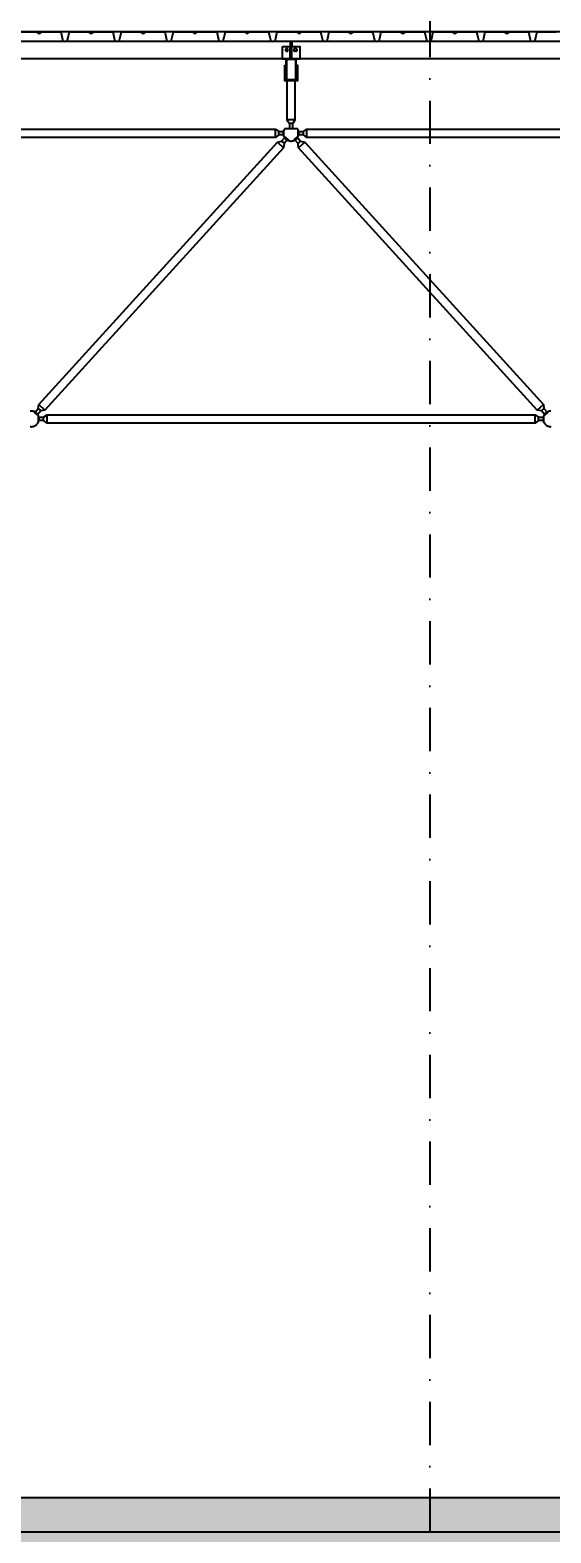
# Model space of a CAD drawing. Header units: centimetres. Extents: x 26569 to 160723, y -3143 to 14565.
# Drawn here: x 108807 to 109108, y -1622 to -754 of the extents above; entities that cross this region are included whole.
import ezdxf

# ---------------------------------------------------------------- set-up
doc = ezdxf.new("R2010")
doc.units = ezdxf.units.CM
doc.header["$LTSCALE"] = 100
doc.linetypes.add('DASHDOT2', pattern=[0.5, 0.25, -0.125, 0, -0.125])
doc.linetypes.add('HIDDEN', pattern=[9.525, 6.35, -3.175])
for name, color, linetype in [('A-ANNO-DIMS', 187, 'Continuous'), ('A-ANNO-GRID', 155, 'DASHDOT2'), ('A-ELEV-02', 253, 'Continuous'), ('A-WALL-INSL', 249, 'Continuous'), ('A-WALL-SNWPNL', 200, 'Continuous'), ('S-CONC', 5, 'Continuous'), ('S-HTCH', 8, 'Continuous'), ('S-STEL', 3, 'Continuous')]:
    doc.layers.add(name, color=color, linetype=linetype)
doc.styles.add('Fields_100', font='act_simplex.shx', dxfattribs={"width": 0.8, "height": 20})
doc.dimstyles.new('FIELDS_100', dxfattribs={"dimscale": 0, "dimtxt": 20, "dimasz": 5, "dimexe": 5, "dimexo": 5, "dimgap": 5, "dimtad": 0, "dimdec": 0, "dimzin": 0, "dimdsep": 46, "dimtxsty": 'Fields_100', "dimblk": 'DOT', "dimcen": 0.09, "dimclrt": 50, "dimadec": 0, "dimazin": 0, "dimtfac": 1, "dimtdec": 0, "dimtix": 1, "dimtofl": 0, "dimtmove": 1, "dimatfit": 3, "dimfxl": 5, "dimfxlon": 1, "dimtolj": 1, "dimtzin": 0, "dimarcsym": 0})

# ---------------------------------------------------------------- blocks, each defined once
blk = doc.blocks.new('_Dot')
at = {"color": 0, "linetype": 'ByBlock', "lineweight": -2}
blk.add_line((-0.5, 0), (-1, 0), dxfattribs=at)
at = {"color": 0, "linetype": 'ByBlock', "const_width": 0.5}
blk.add_lwpolyline([(-0.25, 0, 1), (0.25, 0, 1)], format="xyb", close=True, dxfattribs=at)
blk = doc.blocks.new('*D475')
at = {"layer": 'A-ANNO-DIMS', "color": 0, "lineweight": -2, "transparency": 16777216}
for p, q in [((108507.73, -198.45), (108507.73, -188.45)), ((110307.73, -198.45), (110307.73, -188.45)), ((108512.73, -193.45), (109376.06, -193.45)), ((110302.73, -193.45), (109439.4, -193.45))]:
    blk.add_line(p, q, dxfattribs=at)
at = {"layer": 'DEFPOINTS', "color": 0, "transparency": 16777216}
for p in [(110307.73, -193.45), (108507.73, -1038.45), (110307.73, -1038.45)]:
    blk.add_point(p, dxfattribs=at)
at = {"layer": 'A-ANNO-DIMS', "color": 0, "lineweight": -2, "transparency": 16777216, "xscale": 5, "yscale": 5, "zscale": 5, "rotation": 180}
blk.add_blockref('_Dot', (108507.73, -193.45), dxfattribs=at)
at = {"layer": 'A-ANNO-DIMS', "color": 0, "lineweight": -2, "transparency": 16777216, "xscale": 5, "yscale": 5, "zscale": 5}
blk.add_blockref('_Dot', (110307.73, -193.45), dxfattribs=at)
at = {"layer": 'A-ANNO-DIMS', "color": 50, "transparency": 16777216, "insert": (109407.73, -193.45), "char_height": 20, "attachment_point": 5, "style": 'Fields_100'}
blk.add_mtext('\\A1;1800', dxfattribs=at)

msp = doc.modelspace()

# ---------------------------------------------------------------- hatches: boundary and pattern name
at = {"layer": 'S-HTCH'}
h = msp.add_hatch(dxfattribs=at)
h.set_pattern_fill('ANSI33', color=256, style=0)
h.set_pattern_definition([(45, (95288.2936, -335.3015), (-4.490128, 4.490128), []), (45, (95292.784, -335.3015), (-4.490128, 4.490128), [3.175, -1.5875])])
h.paths.add_polyline_path([(120752.73, -1621.54), (120752.73, -1601.54), (104862.73, -1601.54), (104862.73, -1621.54)])
h.paths.add_polyline_path([(120752.73, -1601.54), (120752.73, -1621.54), (122651.23, -1621.54), (122651.23, -1601.54)])
h = msp.add_hatch(dxfattribs=at)
h.set_pattern_fill('AR-CONC', color=256, scale=0.1, style=0)
h.set_pattern_definition([(50, (-26454.642, -0.04), (18.2184669, -1.5939086), [1.905, -20.955]), (355, (-26454.642, -0.04), (-3.5243421, 19.1056845), [1.524, -16.7640584]), (100.451445, (-26453.124, -0.173), (14.6941247, 17.5117752), [1.6190009, -17.8090245]), (46.1842, (-26454.642, 5.04), (27.107904, -4.2042328), [2.8575, -31.4325]), (96.635558, (-26452.383, 4.69), (23.7404134, 24.7426125), [2.4285023, -26.713561]), (351.184151, (-26454.642, 5.04), (23.7404134, 24.7426125), [2.2859967, -25.145973]), (21, (-26452.102, 3.77), (15.1614391, -10.2265198), [1.905, -20.955]), (326, (-26452.102, 3.77), (6.1802028, 18.4187966), [1.524, -16.764]), (71.451445, (-26450.838, 2.917), (21.341642, 8.1922769), [1.6190009, -17.8089938]), (37.5, (-26454.642, -0.04), (0.30886033, 8.4555039), [0, -16.5608, 0, -17.018, 0, -16.8275]), (7.5, (-26454.642, -0.04), (6.68196625, 10.0180575), [0, -9.7028, 0, -16.1798, 0, -6.4135]), (327.5, (-26460.306, -0.04), (13.55905952, -0.5728744), [0, -6.35, 0, -19.812, 0, -26.289]), (317.5, (-26462.846, -0.04), (14.8129181, 2.5426491), [0, -8.255, 0, -13.1572, 0, -18.669])])
h.paths.add_polyline_path([(122625.73, -1621.54), (104862.73, -1621.54), (104862.73, -1631.54), (122625.73, -1631.54)])

# ---------------------------------------------------------------- linework, layer by layer
at = {"layer": 'A-ANNO-GRID'}
msp.add_lwpolyline([(109037.73, -143.45), (109037.73, -2013.45)], dxfattribs=at)
at = {"layer": 'A-ELEV-02'}
for points in [[(104855.23, -760.44), (113852.73, -760.44)], [(108957.23, -760.44), (108957.23, -763.44)], [(108958.23, -760.44), (108958.23, -763.44)], [(104855.23, -770.44), (113852.73, -770.44)], [(108952.73, -770.44), (108962.73, -770.44)], [(108959.93, -764.74), (108959.91, -764.74), (108959.9, -764.74), (108959.88, -764.75), (108959.87, -764.75), (108959.85, -764.75), (108959.83, -764.75), (108959.82, -764.75), (108959.8, -764.76), (108959.79, -764.76), (108959.77, -764.76), (108959.75, -764.77), (108959.74, -764.77), (108959.72, -764.78), (108959.7, -764.78), (108959.69, -764.79), (108959.67, -764.79), (108959.66, -764.8), (108959.64, -764.81), (108959.62, -764.81), (108959.61, -764.82), (108959.59, -764.83), (108959.58, -764.84), (108959.56, -764.85), (108959.55, -764.86), (108959.53, -764.87), (108959.52, -764.88), (108959.5, -764.89), (108959.49, -764.9), (108959.47, -764.91), (108959.46, -764.92), (108959.45, -764.94), (108959.43, -764.95), (108959.42, -764.96), (108959.41, -764.98), (108959.4, -764.99), (108959.39, -765), (108959.38, -765.02), (108959.36, -765.03), (108959.35, -765.05), (108959.34, -765.06), (108959.33, -765.08), (108959.33, -765.09), (108959.32, -765.11), (108959.31, -765.12), (108959.3, -765.14), (108959.29, -765.15), (108959.29, -765.17), (108959.28, -765.19), (108959.27, -765.2), (108959.27, -765.22), (108959.26, -765.23), (108959.26, -765.25), (108959.25, -765.27), (108959.25, -765.28), (108959.24, -765.3), (108959.24, -765.32), (108959.24, -765.33), (108959.24, -765.35), (108959.23, -765.36), (108959.23, -765.38), (108959.23, -765.4), (108959.23, -765.41), (108959.23, -765.43), (108959.23, -765.44), (108959.23, -765.46), (108959.23, -765.48), (108959.23, -765.49), (108959.23, -765.51), (108959.23, -765.52), (108959.24, -765.54), (108959.24, -765.55), (108959.24, -765.57), (108959.24, -765.59), (108959.25, -765.6), (108959.25, -765.62), (108959.26, -765.64), (108959.26, -765.65), (108959.27, -765.67), (108959.27, -765.69), (108959.28, -765.7), (108959.29, -765.72), (108959.29, -765.73), (108959.3, -765.75), (108959.31, -765.77), (108959.32, -765.78), (108959.33, -765.8), (108959.33, -765.81), (108959.34, -765.83), (108959.35, -765.84), (108959.36, -765.86), (108959.38, -765.87), (108959.39, -765.89), (108959.4, -765.9), (108959.41, -765.91), (108959.42, -765.93), (108959.43, -765.94), (108959.45, -765.95), (108959.46, -765.96), (108959.47, -765.98), (108959.49, -765.99), (108959.5, -766), (108959.52, -766.01), (108959.53, -766.02), (108959.55, -766.03), (108959.56, -766.04), (108959.58, -766.05), (108959.59, -766.06), (108959.61, -766.07), (108959.62, -766.07), (108959.64, -766.08), (108959.66, -766.09), (108959.67, -766.09), (108959.69, -766.1), (108959.7, -766.11), (108959.72, -766.11), (108959.74, -766.12), (108959.75, -766.12), (108959.77, -766.13), (108959.79, -766.13), (108959.8, -766.13), (108959.82, -766.13), (108959.83, -766.14), (108959.85, -766.14), (108959.87, -766.14), (108959.88, -766.14), (108959.9, -766.14), (108959.91, -766.14), (108959.93, -766.14)], [(108960.53, -764.74), (108959.93, -764.74)], [(108960.53, -766.14), (108959.93, -766.14)], [(108960.53, -766.14), (108960.55, -766.14), (108960.56, -766.14), (108960.58, -766.14), (108960.59, -766.14), (108960.61, -766.14), (108960.62, -766.14), (108960.64, -766.13), (108960.66, -766.13), (108960.67, -766.13), (108960.69, -766.13), (108960.71, -766.12), (108960.72, -766.12), (108960.74, -766.11), (108960.76, -766.11), (108960.77, -766.1), (108960.79, -766.09), (108960.8, -766.09), (108960.82, -766.08), (108960.84, -766.07), (108960.85, -766.07), (108960.87, -766.06), (108960.88, -766.05), (108960.9, -766.04), (108960.91, -766.03), (108960.93, -766.02), (108960.94, -766.01), (108960.96, -766), (108960.97, -765.99), (108960.98, -765.98), (108961, -765.96), (108961.01, -765.95), (108961.02, -765.94), (108961.04, -765.93), (108961.05, -765.91), (108961.06, -765.9), (108961.07, -765.89), (108961.08, -765.87), (108961.1, -765.86), (108961.11, -765.84), (108961.12, -765.83), (108961.13, -765.81), (108961.13, -765.8), (108961.14, -765.78), (108961.15, -765.77), (108961.16, -765.75), (108961.17, -765.73), (108961.17, -765.72), (108961.18, -765.7), (108961.19, -765.69), (108961.19, -765.67), (108961.2, -765.65), (108961.2, -765.64), (108961.21, -765.62), (108961.21, -765.6), (108961.21, -765.59), (108961.22, -765.57), (108961.22, -765.55), (108961.22, -765.54), (108961.23, -765.52), (108961.23, -765.51), (108961.23, -765.49), (108961.23, -765.48), (108961.23, -765.46), (108961.23, -765.44), (108961.23, -765.43), (108961.23, -765.41), (108961.23, -765.4), (108961.23, -765.38), (108961.23, -765.36), (108961.22, -765.35), (108961.22, -765.33), (108961.22, -765.32), (108961.21, -765.3), (108961.21, -765.28), (108961.21, -765.27), (108961.2, -765.25), (108961.2, -765.23), (108961.19, -765.22), (108961.19, -765.2), (108961.18, -765.19), (108961.17, -765.17), (108961.17, -765.15), (108961.16, -765.14), (108961.15, -765.12), (108961.14, -765.11), (108961.13, -765.09), (108961.13, -765.08), (108961.12, -765.06), (108961.11, -765.05), (108961.1, -765.03), (108961.08, -765.02), (108961.07, -765), (108961.06, -764.99), (108961.05, -764.98), (108961.04, -764.96), (108961.02, -764.95), (108961.01, -764.94), (108961, -764.92), (108960.98, -764.91), (108960.97, -764.9), (108960.96, -764.89), (108960.94, -764.88), (108960.93, -764.87), (108960.91, -764.86), (108960.9, -764.85), (108960.88, -764.84), (108960.87, -764.83), (108960.85, -764.82), (108960.84, -764.81), (108960.82, -764.81), (108960.8, -764.8), (108960.79, -764.79), (108960.77, -764.79), (108960.76, -764.78), (108960.74, -764.78), (108960.72, -764.77), (108960.71, -764.77), (108960.69, -764.76), (108960.67, -764.76), (108960.66, -764.76), (108960.64, -764.75), (108960.62, -764.75), (108960.61, -764.75), (108960.59, -764.75), (108960.58, -764.75), (108960.56, -764.74), (108960.55, -764.74), (108960.53, -764.74)], [(108954.13, -776.04), (108954.63, -776.04)], [(108954.13, -777.44), (108954.63, -777.44)], [(108960.83, -776.04), (108961.33, -776.04)], [(108960.83, -777.44), (108961.33, -777.44)], [(108955.31, -783.24), (108955.31, -805.84), (108956.73, -807.84), (108956.73, -810.84)], [(108958.73, -810.84), (108958.73, -807.84), (108960.14, -805.84), (108960.14, -783.24)], [(108960.14, -805.84), (108955.31, -805.84)], [(108661.83, -812.54), (108664.83, -812.54), (108666.83, -811.13), (108948.63, -811.13), (108950.63, -812.54), (108953.63, -812.54)], [(108953.63, -814.54), (108950.63, -814.54), (108948.63, -815.96), (108666.83, -815.96), (108664.83, -814.54), (108661.83, -814.54)], [(108948.63, -815.96), (108948.63, -811.13)], [(108950.63, -814.54), (108950.63, -812.54)], [(108954.13, -810.84), (108954.04, -810.96), (108953.96, -811.09), (108953.88, -811.22), (108953.8, -811.35), (108953.73, -811.48), (108953.66, -811.62), (108953.6, -811.76), (108953.54, -811.91), (108953.48, -812.05), (108953.46, -812.13), (108953.43, -812.2), (108953.41, -812.28), (108953.39, -812.36), (108953.37, -812.43), (108953.35, -812.51), (108953.33, -812.59), (108953.32, -812.67), (108953.3, -812.74), (108953.29, -812.82), (108953.28, -812.9), (108953.27, -812.98), (108953.26, -813.06), (108953.25, -813.14), (108953.24, -813.22), (108953.24, -813.3), (108953.23, -813.38), (108953.23, -813.46), (108953.23, -813.54), (108953.23, -813.62), (108953.23, -813.7), (108953.24, -813.78), (108953.24, -813.86), (108953.25, -813.94), (108953.25, -814.01), (108953.26, -814.09), (108953.27, -814.17), (108953.29, -814.25), (108953.31, -814.4), (108953.35, -814.56), (108953.38, -814.71), (108953.43, -814.86), (108953.47, -815), (108953.52, -815.14), (108953.58, -815.29), (108953.64, -815.42), (108953.71, -815.56), (108953.77, -815.69), (108953.85, -815.82), (108953.93, -815.95), (108954.01, -816.07), (108954.1, -816.2), (108954.19, -816.32), (108954.29, -816.44), (108954.39, -816.56), (108954.5, -816.68), (108954.55, -816.73), (108954.61, -816.79), (108954.67, -816.84), (108954.73, -816.9), (108954.79, -816.95), (108954.85, -817), (108954.91, -817.05), (108954.97, -817.1), (108955.03, -817.15), (108955.1, -817.19), (108955.16, -817.24), (108955.23, -817.29), (108955.3, -817.33), (108955.36, -817.37), (108955.43, -817.41), (108955.5, -817.45), (108955.57, -817.49), (108955.64, -817.53), (108955.71, -817.57), (108955.78, -817.6), (108955.86, -817.64), (108955.93, -817.67), (108956, -817.7), (108956.08, -817.73), (108956.15, -817.76), (108956.22, -817.78), (108956.3, -817.81), (108956.37, -817.83), (108956.52, -817.88), (108956.67, -817.92), (108956.83, -817.95), (108956.98, -817.98), (108957.13, -818), (108957.28, -818.02), (108957.43, -818.03), (108957.58, -818.04), (108957.73, -818.04), (108957.88, -818.04), (108958.03, -818.03), (108958.18, -818.02), (108958.33, -818), (108958.48, -817.98), (108958.63, -817.95), (108958.79, -817.92), (108958.94, -817.88), (108959.09, -817.83), (108959.16, -817.81), (108959.24, -817.78), (108959.31, -817.76), (108959.38, -817.73), (108959.46, -817.7), (108959.53, -817.67), (108959.6, -817.64), (108959.68, -817.6), (108959.75, -817.57), (108959.82, -817.53), (108959.89, -817.49), (108959.96, -817.45), (108960.03, -817.41), (108960.1, -817.37), (108960.16, -817.33), (108960.23, -817.29), (108960.3, -817.24), (108960.36, -817.19), (108960.43, -817.15), (108960.49, -817.1), (108960.55, -817.05), (108960.61, -817), (108960.67, -816.95), (108960.73, -816.9), (108960.79, -816.84), (108960.85, -816.79), (108960.91, -816.73), (108960.96, -816.68), (108961.07, -816.56), (108961.17, -816.44), (108961.27, -816.32), (108961.36, -816.2), (108961.45, -816.07), (108961.53, -815.95), (108961.61, -815.82), (108961.69, -815.69), (108961.75, -815.56), (108961.82, -815.42), (108961.88, -815.29), (108961.94, -815.14), (108961.99, -815), (108962.03, -814.86), (108962.08, -814.71), (108962.11, -814.56), (108962.15, -814.4), (108962.17, -814.25), (108962.19, -814.17), (108962.2, -814.09), (108962.21, -814.01), (108962.21, -813.94), (108962.22, -813.86), (108962.22, -813.78), (108962.23, -813.7), (108962.23, -813.62), (108962.23, -813.54), (108962.23, -813.46), (108962.23, -813.38), (108962.22, -813.3), (108962.22, -813.22), (108962.21, -813.14), (108962.2, -813.06), (108962.19, -812.98), (108962.18, -812.9), (108962.17, -812.82), (108962.16, -812.74), (108962.14, -812.67), (108962.13, -812.59), (108962.11, -812.51), (108962.09, -812.43), (108962.07, -812.36), (108962.05, -812.28), (108962.03, -812.2), (108962, -812.13), (108961.98, -812.05), (108961.92, -811.91), (108961.86, -811.76), (108961.8, -811.62), (108961.73, -811.48), (108961.66, -811.35), (108961.58, -811.22), (108961.5, -811.09), (108961.42, -810.96), (108961.33, -810.84)], [(108953.6, -815.33), (108956.34, -817.83)], [(108953.63, -815.4), (108953.63, -811.69)], [(108954.13, -810.84), (108961.33, -810.84)], [(108958.73, -807.84), (108956.73, -807.84)], [(108959.12, -817.83), (108961.86, -815.33)], [(108961.83, -812.54), (108964.83, -812.54), (108966.83, -811.13), (109248.63, -811.13), (109250.63, -812.54), (109253.63, -812.54)], [(108961.83, -815.4), (108961.83, -811.69)], [(109253.63, -814.54), (109250.63, -814.54), (109248.63, -815.96), (108966.83, -815.96), (108964.83, -814.54), (108961.83, -814.54)], [(108964.83, -814.54), (108964.83, -812.54)], [(108966.83, -815.96), (108966.83, -811.13)], [(108949.82, -818.65), (108953.4, -821.9)], [(108952.21, -818.12), (108953.69, -819.47)], [(108961.77, -819.47), (108963.25, -818.12)], [(108962.06, -821.9), (108965.64, -818.65)], [(108812.06, -970.19), (108815.64, -973.43)], [(109099.82, -973.43), (109103.4, -970.19)], [(108807.02, -982.99), (108807.12, -983), (108807.22, -983.02), (108807.33, -983.03), (108807.43, -983.03), (108807.53, -983.04), (108807.63, -983.04), (108807.73, -983.04), (108807.83, -983.04), (108807.93, -983.04), (108808.03, -983.03), (108808.13, -983.03), (108808.24, -983.02), (108808.34, -983), (108808.44, -982.99), (108808.55, -982.97), (108808.65, -982.95), (108808.76, -982.92), (108808.86, -982.9), (108808.97, -982.87), (108809.07, -982.84), (108809.18, -982.8), (108809.28, -982.77), (108809.39, -982.73), (108809.49, -982.69), (108809.59, -982.64), (108809.7, -982.59), (108809.8, -982.54), (108809.9, -982.49), (108810, -982.43), (108810.1, -982.37), (108810.19, -982.31), (108810.29, -982.25), (108810.38, -982.18), (108810.48, -982.11), (108810.57, -982.04), (108810.66, -981.96), (108810.74, -981.89), (108810.83, -981.81), (108810.91, -981.73), (108810.99, -981.64), (108811.07, -981.56), (108811.15, -981.47), (108811.22, -981.38), (108811.3, -981.29), (108811.37, -981.2), (108811.43, -981.1), (108811.5, -981.01), (108811.56, -980.91), (108811.62, -980.81), (108811.67, -980.71), (108811.73, -980.61), (108811.78, -980.51), (108811.83, -980.41), (108811.87, -980.3), (108811.91, -980.2), (108811.95, -980.1), (108811.99, -979.99), (108812.02, -979.89), (108812.06, -979.78), (108812.08, -979.68), (108812.11, -979.57), (108812.13, -979.47), (108812.15, -979.36), (108812.17, -979.26), (108812.19, -979.15), (108812.2, -979.05), (108812.21, -978.95), (108812.22, -978.85), (108812.23, -978.74), (108812.23, -978.64), (108812.23, -978.54), (108812.23, -978.44), (108812.23, -978.34), (108812.22, -978.24), (108812.21, -978.14), (108812.2, -978.04), (108812.19, -977.93), (108812.17, -977.83), (108812.15, -977.72), (108812.13, -977.62), (108812.11, -977.52), (108812.08, -977.41), (108812.06, -977.31), (108812.02, -977.2), (108811.99, -977.1), (108811.95, -976.99), (108811.91, -976.89), (108811.87, -976.78), (108811.83, -976.68), (108811.78, -976.58), (108811.73, -976.48), (108811.67, -976.38), (108811.62, -976.28), (108811.56, -976.18), (108811.5, -976.08), (108811.43, -975.99), (108811.37, -975.89), (108811.3, -975.8), (108811.22, -975.71), (108811.15, -975.62), (108811.07, -975.53), (108810.99, -975.45), (108810.91, -975.36), (108810.83, -975.28), (108810.74, -975.2), (108810.66, -975.12), (108810.57, -975.05), (108810.48, -974.98), (108810.38, -974.91), (108810.29, -974.84), (108810.19, -974.78), (108810.1, -974.72), (108810, -974.66), (108809.9, -974.6), (108809.8, -974.55), (108809.7, -974.5), (108809.59, -974.45), (108809.49, -974.4), (108809.39, -974.36), (108809.28, -974.32), (108809.18, -974.28), (108809.07, -974.25), (108808.97, -974.22), (108808.86, -974.19), (108808.76, -974.16), (108808.65, -974.14), (108808.55, -974.12), (108808.44, -974.1), (108808.34, -974.09), (108808.24, -974.07), (108808.13, -974.06), (108808.03, -974.05), (108807.93, -974.05), (108807.83, -974.04), (108807.73, -974.04), (108807.63, -974.04), (108807.53, -974.05), (108807.43, -974.05), (108807.33, -974.06), (108807.22, -974.07), (108807.12, -974.09), (108807.02, -974.1)], [(108809.12, -974.26), (108811.86, -976.76)], [(108811.77, -972.62), (108813.25, -973.96)], [(108811.83, -977.54), (108814.83, -977.54), (108816.83, -976.13), (109098.63, -976.13), (109100.63, -977.54), (109103.63, -977.54)], [(108811.83, -980.4), (108811.83, -976.69)], [(109103.63, -979.54), (109100.63, -979.54), (109098.63, -980.96), (108816.83, -980.96), (108814.83, -979.54), (108811.83, -979.54)], [(108814.83, -979.54), (108814.83, -977.54)], [(108816.83, -980.96), (108816.83, -976.13)], [(109098.63, -980.96), (109098.63, -976.13)], [(109100.63, -979.54), (109100.63, -977.54)], [(109102.21, -973.96), (109103.69, -972.62)], [(109107.73, -974.04), (109107.63, -974.04), (109107.53, -974.05), (109107.43, -974.05), (109107.33, -974.06), (109107.22, -974.07), (109107.12, -974.09), (109107.02, -974.1), (109106.91, -974.12), (109106.81, -974.14), (109106.7, -974.16), (109106.6, -974.19), (109106.49, -974.22), (109106.39, -974.25), (109106.28, -974.28), (109106.18, -974.32), (109106.07, -974.36), (109105.97, -974.4), (109105.87, -974.45), (109105.76, -974.5), (109105.66, -974.55), (109105.56, -974.6), (109105.46, -974.66), (109105.36, -974.72), (109105.27, -974.78), (109105.17, -974.84), (109105.08, -974.91), (109104.98, -974.98), (109104.89, -975.05), (109104.8, -975.12), (109104.72, -975.2), (109104.63, -975.28), (109104.55, -975.36), (109104.47, -975.45), (109104.39, -975.53), (109104.31, -975.62), (109104.24, -975.71), (109104.16, -975.8), (109104.09, -975.89), (109104.03, -975.99), (109103.96, -976.08), (109103.9, -976.18), (109103.84, -976.28), (109103.79, -976.38), (109103.73, -976.48), (109103.68, -976.58), (109103.63, -976.68), (109103.59, -976.78), (109103.55, -976.89), (109103.51, -976.99), (109103.47, -977.1), (109103.44, -977.2), (109103.4, -977.31), (109103.37, -977.41), (109103.35, -977.52), (109103.33, -977.62), (109103.31, -977.72), (109103.29, -977.83), (109103.27, -977.93), (109103.26, -978.04), (109103.25, -978.14), (109103.24, -978.24), (109103.23, -978.34), (109103.23, -978.44), (109103.23, -978.54), (109103.23, -978.64), (109103.23, -978.74), (109103.24, -978.85), (109103.25, -978.95), (109103.26, -979.05), (109103.27, -979.15), (109103.29, -979.26), (109103.31, -979.36), (109103.33, -979.47), (109103.35, -979.57), (109103.37, -979.68), (109103.4, -979.78), (109103.44, -979.89), (109103.47, -979.99), (109103.51, -980.1), (109103.55, -980.2), (109103.59, -980.3), (109103.63, -980.41), (109103.68, -980.51), (109103.73, -980.61), (109103.79, -980.71), (109103.84, -980.81), (109103.9, -980.91), (109103.96, -981.01), (109104.03, -981.1), (109104.09, -981.2), (109104.16, -981.29), (109104.24, -981.38), (109104.31, -981.47), (109104.39, -981.56), (109104.47, -981.64), (109104.55, -981.73), (109104.63, -981.81), (109104.72, -981.89), (109104.8, -981.96), (109104.89, -982.04), (109104.98, -982.11), (109105.08, -982.18), (109105.17, -982.25), (109105.27, -982.31), (109105.36, -982.37), (109105.46, -982.43), (109105.56, -982.49), (109105.66, -982.54), (109105.76, -982.59), (109105.87, -982.64), (109105.97, -982.69), (109106.07, -982.73), (109106.18, -982.77), (109106.28, -982.8), (109106.39, -982.84), (109106.49, -982.87), (109106.6, -982.9), (109106.7, -982.92), (109106.81, -982.95), (109106.91, -982.97), (109107.02, -982.99), (109107.12, -983), (109107.22, -983.02), (109107.33, -983.03), (109107.43, -983.03), (109107.53, -983.04), (109107.63, -983.04), (109107.73, -983.04)], [(109103.6, -976.76), (109106.34, -974.26)], [(109103.63, -980.4), (109103.63, -976.69)]]:
    msp.add_lwpolyline(points, dxfattribs=at)
for points in [[(108952.73, -763.44), (108962.73, -763.44), (108962.73, -770.74), (108952.73, -770.74)], [(108955.93, -765.44), (108955.93, -765.43), (108955.93, -765.41), (108955.93, -765.4), (108955.93, -765.38), (108955.93, -765.36), (108955.92, -765.35), (108955.92, -765.33), (108955.92, -765.32), (108955.91, -765.3), (108955.91, -765.28), (108955.91, -765.27), (108955.9, -765.25), (108955.9, -765.23), (108955.89, -765.22), (108955.89, -765.2), (108955.88, -765.19), (108955.87, -765.17), (108955.87, -765.15), (108955.86, -765.14), (108955.85, -765.12), (108955.84, -765.11), (108955.83, -765.09), (108955.83, -765.08), (108955.82, -765.06), (108955.81, -765.05), (108955.8, -765.03), (108955.78, -765.02), (108955.77, -765), (108955.76, -764.99), (108955.75, -764.98), (108955.74, -764.96), (108955.72, -764.95), (108955.71, -764.94), (108955.7, -764.92), (108955.68, -764.91), (108955.67, -764.9), (108955.66, -764.89), (108955.64, -764.88), (108955.63, -764.87), (108955.61, -764.86), (108955.6, -764.85), (108955.58, -764.84), (108955.57, -764.83), (108955.55, -764.82), (108955.54, -764.81), (108955.52, -764.81), (108955.5, -764.8), (108955.49, -764.79), (108955.47, -764.79), (108955.46, -764.78), (108955.44, -764.78), (108955.42, -764.77), (108955.41, -764.77), (108955.39, -764.76), (108955.37, -764.76), (108955.36, -764.76), (108955.34, -764.75), (108955.32, -764.75), (108955.31, -764.75), (108955.29, -764.75), (108955.28, -764.75), (108955.26, -764.74), (108955.25, -764.74), (108955.23, -764.74), (108955.21, -764.74), (108955.2, -764.74), (108955.18, -764.75), (108955.17, -764.75), (108955.15, -764.75), (108955.13, -764.75), (108955.12, -764.75), (108955.1, -764.76), (108955.09, -764.76), (108955.07, -764.76), (108955.05, -764.77), (108955.04, -764.77), (108955.02, -764.78), (108955, -764.78), (108954.99, -764.79), (108954.97, -764.79), (108954.96, -764.8), (108954.94, -764.81), (108954.92, -764.81), (108954.91, -764.82), (108954.89, -764.83), (108954.88, -764.84), (108954.86, -764.85), (108954.85, -764.86), (108954.83, -764.87), (108954.82, -764.88), (108954.8, -764.89), (108954.79, -764.9), (108954.77, -764.91), (108954.76, -764.92), (108954.75, -764.94), (108954.73, -764.95), (108954.72, -764.96), (108954.71, -764.98), (108954.7, -764.99), (108954.69, -765), (108954.68, -765.02), (108954.66, -765.03), (108954.65, -765.05), (108954.64, -765.06), (108954.63, -765.08), (108954.63, -765.09), (108954.62, -765.11), (108954.61, -765.12), (108954.6, -765.14), (108954.59, -765.15), (108954.59, -765.17), (108954.58, -765.19), (108954.57, -765.2), (108954.57, -765.22), (108954.56, -765.23), (108954.56, -765.25), (108954.55, -765.27), (108954.55, -765.28), (108954.54, -765.3), (108954.54, -765.32), (108954.54, -765.33), (108954.54, -765.35), (108954.53, -765.36), (108954.53, -765.38), (108954.53, -765.4), (108954.53, -765.41), (108954.53, -765.43), (108954.53, -765.44), (108954.53, -765.46), (108954.53, -765.48), (108954.53, -765.49), (108954.53, -765.51), (108954.53, -765.52), (108954.54, -765.54), (108954.54, -765.55), (108954.54, -765.57), (108954.54, -765.59), (108954.55, -765.6), (108954.55, -765.62), (108954.56, -765.64), (108954.56, -765.65), (108954.57, -765.67), (108954.57, -765.69), (108954.58, -765.7), (108954.59, -765.72), (108954.59, -765.73), (108954.6, -765.75), (108954.61, -765.77), (108954.62, -765.78), (108954.63, -765.8), (108954.63, -765.81), (108954.64, -765.83), (108954.65, -765.84), (108954.66, -765.86), (108954.68, -765.87), (108954.69, -765.89), (108954.7, -765.9), (108954.71, -765.91), (108954.72, -765.93), (108954.73, -765.94), (108954.75, -765.95), (108954.76, -765.96), (108954.77, -765.98), (108954.79, -765.99), (108954.8, -766), (108954.82, -766.01), (108954.83, -766.02), (108954.85, -766.03), (108954.86, -766.04), (108954.88, -766.05), (108954.89, -766.06), (108954.91, -766.07), (108954.92, -766.07), (108954.94, -766.08), (108954.96, -766.09), (108954.97, -766.09), (108954.99, -766.1), (108955, -766.11), (108955.02, -766.11), (108955.04, -766.12), (108955.05, -766.12), (108955.07, -766.13), (108955.09, -766.13), (108955.1, -766.13), (108955.12, -766.13), (108955.13, -766.14), (108955.15, -766.14), (108955.17, -766.14), (108955.18, -766.14), (108955.2, -766.14), (108955.21, -766.14), (108955.23, -766.14), (108955.25, -766.14), (108955.26, -766.14), (108955.28, -766.14), (108955.29, -766.14), (108955.31, -766.14), (108955.32, -766.14), (108955.34, -766.13), (108955.36, -766.13), (108955.37, -766.13), (108955.39, -766.13), (108955.41, -766.12), (108955.42, -766.12), (108955.44, -766.11), (108955.46, -766.11), (108955.47, -766.1), (108955.49, -766.09), (108955.5, -766.09), (108955.52, -766.08), (108955.54, -766.07), (108955.55, -766.07), (108955.57, -766.06), (108955.58, -766.05), (108955.6, -766.04), (108955.61, -766.03), (108955.63, -766.02), (108955.64, -766.01), (108955.66, -766), (108955.67, -765.99), (108955.68, -765.98), (108955.7, -765.96), (108955.71, -765.95), (108955.72, -765.94), (108955.74, -765.93), (108955.75, -765.91), (108955.76, -765.9), (108955.77, -765.89), (108955.78, -765.87), (108955.8, -765.86), (108955.81, -765.84), (108955.82, -765.83), (108955.83, -765.81), (108955.83, -765.8), (108955.84, -765.78), (108955.85, -765.77), (108955.86, -765.75), (108955.87, -765.73), (108955.87, -765.72), (108955.88, -765.7), (108955.89, -765.69), (108955.89, -765.67), (108955.9, -765.65), (108955.9, -765.64), (108955.91, -765.62), (108955.91, -765.6), (108955.91, -765.59), (108955.92, -765.57), (108955.92, -765.55), (108955.92, -765.54), (108955.93, -765.52), (108955.93, -765.51), (108955.93, -765.49), (108955.93, -765.48), (108955.93, -765.46)], [(108954.13, -774.24), (108954.63, -774.24), (108954.63, -782.74), (108960.83, -782.74), (108960.83, -774.24), (108961.33, -774.24), (108961.33, -783.24), (108954.13, -783.24)], [(108809.75, -974.84), (108811.77, -972.62), (108812.06, -970.19), (108949.82, -818.65), (108952.21, -818.12), (108954.23, -815.9), (108955.71, -817.25), (108953.69, -819.47), (108953.4, -821.9), (108815.64, -973.43), (108813.25, -973.96), (108811.23, -976.18)], [(109104.23, -976.18), (109102.21, -973.96), (109099.82, -973.43), (108962.06, -821.9), (108961.77, -819.47), (108959.75, -817.25), (108961.23, -815.9), (108963.25, -818.12), (108965.64, -818.65), (109103.4, -970.19), (109103.69, -972.62), (109105.71, -974.84)]]:
    msp.add_lwpolyline(points, close=True, dxfattribs=at)
at = {"layer": 'A-ELEV-02', "linetype": 'HIDDEN', "ltscale": 0.1}
for points in [[(108957.23, -770.44), (108957.23, -763.44)], [(108958.23, -770.44), (108958.23, -763.44)]]:
    msp.add_lwpolyline(points, dxfattribs=at)
at = {"layer": 'A-WALL-INSL', "ltscale": 0.002}
msp.add_lwpolyline([(122937.73, -754.94), (104865.23, -754.94)], dxfattribs=at)
at = {"layer": 'A-WALL-SNWPNL', "ltscale": 100}
for points in [[(108799.77, -754.94), (108810.77, -754.94), (108812.27, -755.94), (108813.77, -754.94), (108824.77, -754.94), (108826.02, -760.44), (108828.52, -760.44), (108828.96, -758.49)], [(108825.57, -758.49), (108826.02, -760.44), (108828.52, -760.44), (108829.77, -754.94), (108840.77, -754.94), (108842.27, -755.94), (108843.77, -754.94), (108854.77, -754.94), (108856.02, -760.44), (108858.52, -760.44), (108859.77, -754.94), (108870.77, -754.94), (108872.27, -755.94), (108873.77, -754.94), (108884.77, -754.94), (108886.02, -760.44), (108888.52, -760.44), (108889.77, -754.94), (108900.77, -754.94), (108902.27, -755.94), (108903.77, -754.94), (108914.77, -754.94), (108916.02, -760.44), (108918.52, -760.44), (108918.96, -758.49)], [(108915.57, -758.49), (108916.02, -760.44), (108918.52, -760.44), (108919.77, -754.94), (108930.77, -754.94), (108932.27, -755.94), (108933.77, -754.94), (108944.77, -754.94), (108946.02, -760.44), (108948.52, -760.44), (108949.77, -754.94), (108960.77, -754.94), (108962.27, -755.94), (108963.77, -754.94), (108974.77, -754.94), (108976.02, -760.44), (108978.52, -760.44), (108979.77, -754.94), (108990.77, -754.94), (108992.27, -755.94), (108993.77, -754.94), (109004.77, -754.94), (109006.02, -760.44), (109008.52, -760.44), (109008.96, -758.49)], [(109005.57, -758.49), (109006.02, -760.44), (109008.52, -760.44), (109009.77, -754.94), (109020.77, -754.94), (109022.27, -755.94), (109023.77, -754.94), (109034.77, -754.94), (109036.02, -760.44), (109038.52, -760.44), (109039.77, -754.94), (109050.77, -754.94), (109052.27, -755.94), (109053.77, -754.94), (109064.77, -754.94), (109066.02, -760.44), (109068.52, -760.44), (109069.77, -754.94), (109080.77, -754.94), (109082.27, -755.94), (109083.77, -754.94), (109094.77, -754.94), (109096.02, -760.44), (109098.52, -760.44), (109098.96, -758.49)], [(109095.57, -758.49), (109096.02, -760.44), (109098.52, -760.44), (109099.77, -754.94), (109110.77, -754.94)]]:
    msp.add_lwpolyline(points, dxfattribs=at)
at = {"layer": 'S-CONC'}
msp.add_lwpolyline([(120752.73, -1621.54), (104862.73, -1621.54), (104862.73, -1601.54), (120752.73, -1601.54)], dxfattribs=at)
at = {"layer": 'S-STEL'}
msp.add_lwpolyline([(108960.73, -782.74), (108960.73, -770.74), (108954.73, -770.74), (108954.73, -782.74)], dxfattribs=at)
msp.add_lwpolyline([(108960.43, -771.04), (108955.03, -771.04), (108955.03, -782.44), (108960.43, -782.44)], close=True, dxfattribs=at)

# ---------------------------------------------------------------- dimensions: what is measured, and where the dimension line sits
at = {"layer": 'A-ANNO-DIMS'}
dim = msp.add_linear_dim(base=(110307.73, -193.45), p1=(108507.73, -1038.45), p2=(110307.73, -1038.45), dimstyle='FIELDS_100', override={"dimscale": 1}, dxfattribs=at)
dim.commit()
dim.dimension.update_dxf_attribs({"geometry": '*D475', "text_midpoint": (109407.73, -193.45)})

doc.saveas('drawing.dxf')
